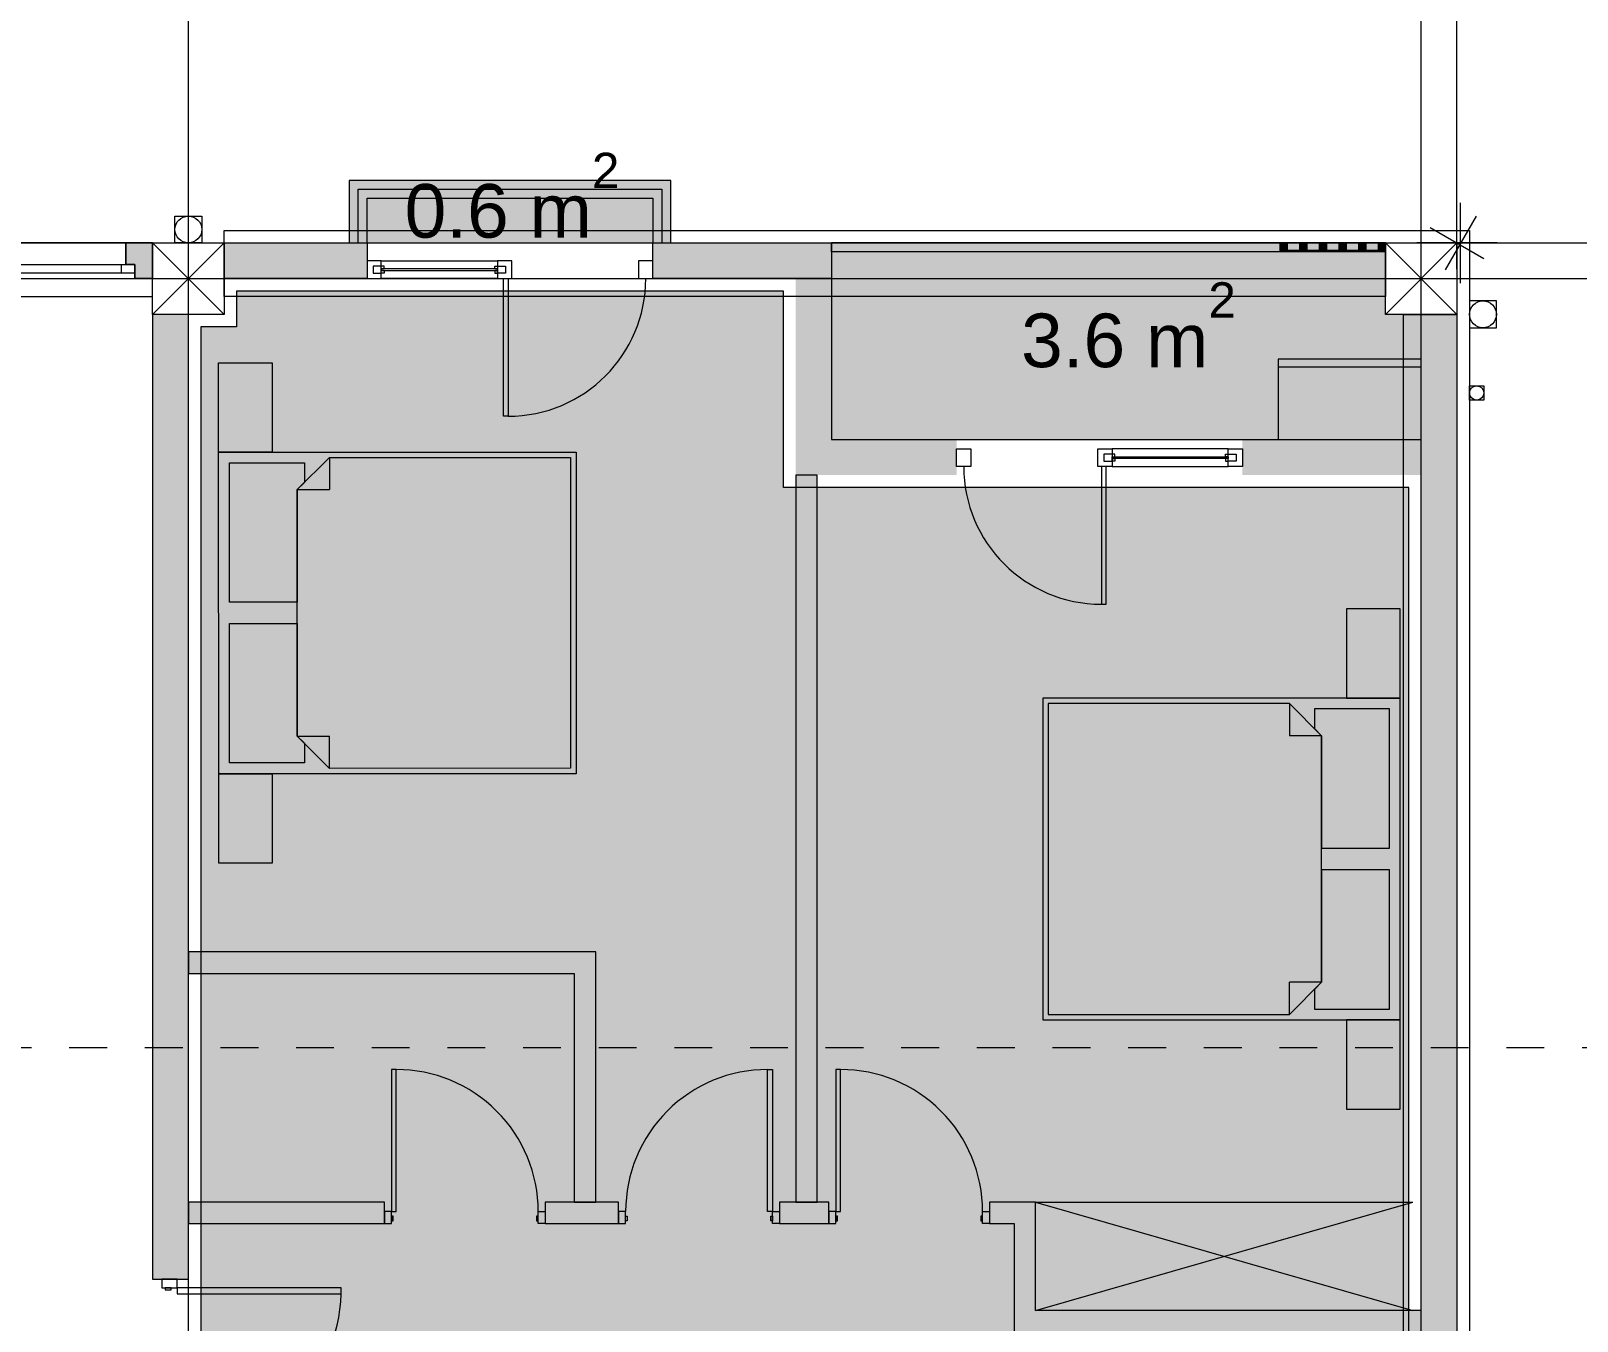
# Model space of a CAD drawing. Header units: millimetres. Extents: x 476571643 to 477489869, y 4620928210 to 4621294454.
# Drawn here: x 477229820 to 477238473, y 4621133426 to 4621140647 of the extents above; entities that cross this region are included whole.
import ezdxf

# ---------------------------------------------------------------- set-up
doc = ezdxf.new("R2010")
doc.units = ezdxf.units.MM
doc.header["$MEASUREMENT"] = 0
doc.linetypes.add('Dashed', pattern=[423.333333, 211.666667, -211.666667])
for name, color, linetype, lineweight in [('2D Drafting - General_Pen_No__1_Pen_No__7', 7, 'Continuous', 0), ('2D Drafting - General_Pen_No__1_Pen_No__7_Pen_No__7', 7, 'Continuous', 0), ('2D Drafting - General_Pen_No__250_Pen_No__7_Pen_No__154', 154, 'Continuous', 0), ('2D Drafting - General_Pen_No__250_Pen_No__7_Pen_No__250', 7, 'Continuous', 0), ('2D Drafting - General_Pen_No__250_Pen_No__7_Pen_No__7', 7, 'Continuous', 0), ('2D Drafting - General_Pen_No__7_Pen_No__7_Pen_No__7', 7, 'Continuous', 0), ('Doors_Pen_No__7_Pen_No__7_Pen_No__7', 7, 'Continuous', 0), ('G-Anno-Nplt_Pen_No__151', 151, 'Continuous', 0), ('G-Anno-Nplt_Pen_No__255', 255, 'Continuous', 0), ('G-Anno-Nplt_Pen_No__4', 7, 'Continuous', 0), ('G-Anno-Nplt_Pen_No__7', 7, 'Continuous', 0), ('gegmebi_Pen_No__7_Pen_No__7', 7, 'Continuous', 0), ('kar-panjara_Pen_No__7_Pen_No__7_Pen_No__7', 7, 'Continuous', 0), ('New_0_Pen_No__7', 7, 'Continuous', 0), ('New_2D Drafting - General_Pen_No__250_Pen_No__7_Pen_No__255', 255, 'Continuous', 0), ('New_2D Drafting - General_Pen_No__30_Pen_No__9_Pen_No__9_Pen_No__255', 255, 'Continuous', 0), ('New_2D Drafting - General_Pen_No__30_Pen_No__9_Pen_No__9_Pen_No__7', 7, 'Continuous', 0), ('New_R03_Nakveti_Pen_No__4', 7, 'Continuous', 0), ('New_reg_nak_Pen_No__250', 7, 'Continuous', 0), ('New_reg_nak_Pen_No__7', 7, 'Continuous', 0), ('New_shenobebi_Pen_No__1', 1, 'Continuous', 0), ('New_shenobebi_Pen_No__7', 7, 'Continuous', 0), ('New_Structural - Bearing_Pen_No__250', 7, 'Continuous', 0), ('zoma_Pen_No__1', 1, 'Continuous', 0), ('zoma_Pen_No__142', 142, 'Continuous', 0), ('zoma_Pen_No__5_Pen_No__5', 5, 'Continuous', 0)]:
    doc.layers.add(name, color=color, linetype=linetype, lineweight=lineweight)
doc.layers.add('New_R03_Nakveti', color=7, linetype='Continuous')
doc.layers.add('zoma', color=7, linetype='Continuous')
doc.styles.add('GENERATED_STYLE_1', font='arial.ttf')
doc.styles.add('GENERATED_STYLE_2', font='arial.ttf')
doc.dimstyles.new('GENERATED_STYLE__12', dxfattribs={"dimtxt": 500, "dimasz": 228, "dimexe": 0.18, "dimexo": 3, "dimgap": 0.09, "dimtad": 1, "dimtih": 1, "dimtoh": 1, "dimlfac": 0.001, "dimzin": 0, "dimdsep": 46, "dimtxsty": 'GENERATED_STYLE_2', "dimblk": 'ARROWHEAD_2', "dimblk1": 'ARROWHEAD_2', "dimblk2": 'ARROWHEAD_2', "dimcen": 0.09, "dimclrd": 1, "dimclre": 1, "dimclrt": 1, "dimadec": 0, "dimazin": 0, "dimtfac": 1, "dimtdec": 4, "dimtmove": 2, "dimatfit": 3, "dimfxl": 1, "dimtolj": 1, "dimtzin": 0, "dimarcsym": 0})
doc.dimstyles.new('GENERATED_STYLE__13', dxfattribs={"dimtxt": 500, "dimasz": 228, "dimexe": 0.18, "dimexo": 3, "dimgap": 0.09, "dimtad": 1, "dimlfac": 0.001, "dimzin": 0, "dimdsep": 46, "dimtxsty": 'GENERATED_STYLE_2', "dimblk": 'ARROWHEAD_2', "dimblk1": 'ARROWHEAD_2', "dimblk2": 'ARROWHEAD_2', "dimcen": 0.09, "dimclrd": 1, "dimclre": 1, "dimclrt": 1, "dimadec": 0, "dimazin": 0, "dimtfac": 1, "dimtdec": 4, "dimtmove": 0, "dimatfit": 3, "dimfxl": 1, "dimtolj": 1, "dimtzin": 0, "dimarcsym": 0})
doc.dimstyles.new('GENERATED_STYLE__3', dxfattribs={"dimtxt": 200, "dimasz": 64.421331, "dimexe": 0.18, "dimexo": 3, "dimgap": 0.09, "dimtad": 1, "dimtih": 1, "dimtoh": 1, "dimlfac": 0.001, "dimzin": 0, "dimdsep": 46, "dimtxsty": 'GENERATED_STYLE_2', "dimblk": 'ARROWHEAD_2', "dimblk1": 'ARROWHEAD_2', "dimblk2": 'ARROWHEAD_2', "dimcen": 0.09, "dimclrd": 142, "dimclre": 142, "dimclrt": 142, "dimadec": 0, "dimazin": 0, "dimtfac": 1, "dimtdec": 4, "dimtmove": 0, "dimatfit": 3, "dimfxl": 1, "dimtolj": 1, "dimtzin": 0, "dimarcsym": 0})
doc.dimstyles.new('GENERATED_STYLE__7', dxfattribs={"dimtxt": 200, "dimasz": 64.421331, "dimexe": 0.18, "dimexo": 3, "dimgap": 0.09, "dimtad": 1, "dimlfac": 0.001, "dimzin": 0, "dimdsep": 46, "dimtxsty": 'GENERATED_STYLE_2', "dimblk": 'ARROWHEAD_2', "dimblk1": 'ARROWHEAD_2', "dimblk2": 'ARROWHEAD_2', "dimcen": 0.09, "dimclrd": 142, "dimclre": 142, "dimclrt": 142, "dimadec": 0, "dimazin": 0, "dimtfac": 1, "dimtdec": 4, "dimtmove": 0, "dimatfit": 3, "dimfxl": 1, "dimtolj": 1, "dimtzin": 0, "dimarcsym": 0})

# ---------------------------------------------------------------- blocks, each defined once
blk = doc.blocks.new('Bed Layout 23_2')
at = {"layer": 'New_R03_Nakveti_Pen_No__4', "color": 7, "linetype": 'Continuous', "lineweight": 0}
for p, q in [((-900, 0), (-1399.9, 0)), ((-1399.9, 0), (-1399.9, -300)), ((-900, -300), (-900, 0)), ((900, 0), (-900, 0)), ((-900, 0), (-900, -2000)), ((1399.9, 0), (900, 0)), ((900, 0), (900, -300)), ((900, -2000), (900, 0)), ((1399.9, -300), (1399.9, 0)), ((-1399.9, -300), (-900, -300)), ((900, -300), (1399.9, -300)), ((-690, -440), (-870, -620)), ((0, -440), (-690, -440)), ((-690, -440), (-690, -620)), ((690, -440), (0, -440)), ((870, -620), (690, -440)), ((690, -440), (690, -620)), ((-870, -620), (-870, -1970)), ((-870, -620), (-690, -620)), ((870, -620), (690, -620)), ((870, -1970), (870, -620)), ((-870, -1970), (0, -1970)), ((0, -1970), (870, -1970)), ((-900, -2000), (900, -2000))]:
    blk.add_line(p, q, dxfattribs=at)
at = {"layer": 'New_R03_Nakveti_Pen_No__4', "color": 7, "linetype": 'Continuous', "lineweight": 0, "flags": 128}
for points in [[(-60, -440), (-60, -60), (-840, -60), (-840, -480), (-730, -480), (-690, -440)], [(690, -440), (730, -480), (840, -480), (840, -60), (60, -60), (60, -440)]]:
    blk.add_lwpolyline(points, close=True, dxfattribs=at)
blk = doc.blocks.new('Bed Layout 23')
at = {"layer": 'New_R03_Nakveti_Pen_No__4', "color": 7, "linetype": 'Continuous', "lineweight": 0}
for p, q in [((-900, 0), (-1400, 0)), ((-1400, 0), (-1400, -300)), ((-900, -300), (-900, 0)), ((900, 0), (-900, 0)), ((-900, 0), (-900, -2000)), ((1400, 0), (900, 0)), ((900, 0), (900, -300)), ((900, -2000), (900, 0)), ((1400, -300), (1400, 0)), ((-1400, -300), (-900, -300)), ((900, -300), (1400, -300)), ((-690, -440), (-870, -620)), ((0, -440), (-690, -440)), ((-690, -440), (-690, -620)), ((690, -440), (0, -440)), ((870, -620), (690, -440)), ((690, -440), (690, -620)), ((-870, -620), (-870, -1970)), ((-870, -620), (-690, -620)), ((870, -620), (690, -620)), ((870, -1970), (870, -620)), ((-870, -1970), (0, -1970)), ((0, -1970), (870, -1970)), ((-900, -2000), (900, -2000))]:
    blk.add_line(p, q, dxfattribs=at)
at = {"layer": 'New_R03_Nakveti_Pen_No__4', "color": 7, "linetype": 'Continuous', "lineweight": 0, "flags": 128}
for points in [[(-60, -440), (-60, -60), (-840, -60), (-840, -480), (-730, -480), (-690, -440)], [(690, -440), (730, -480), (840, -480), (840, -60), (60, -60), (60, -440)]]:
    blk.add_lwpolyline(points, close=True, dxfattribs=at)
blk = doc.blocks.new('*D1322', base_point=(476844527.1, 4621385791))
at = {"layer": 'zoma_Pen_No__142', "color": 142, "linetype": 'Continuous', "lineweight": 0, "transparency": 16777216}
for p, q in [((477240444.6, 4621139461), (477240317.5, 4621139461)), ((477240423.4, 4621139436.6), (477240338.7, 4621139485.5)), ((477240381, 4621121761), (477240381, 4621139461)), ((477240444.6, 4621121761), (477240317.5, 4621121761)), ((477240338.7, 4621121785.5), (477240423.4, 4621121736.6)), ((477240381, 4621121719.6), (477240381, 4621121761))]:
    blk.add_line(p, q, dxfattribs=at)
at = {"layer": 'zoma_Pen_No__142', "color": 142, "lineweight": 0, "transparency": 16777216, "insert": (477240341, 4621130269.1), "char_height": 200, "attachment_point": 7, "rotation": 90, "style": 'GENERATED_STYLE_2'}
blk.add_mtext('\\A1;{\\pql;\\fArial CYR|b0|i0|c204|p34;17.70}', dxfattribs=at)
blk = doc.blocks.new('ARROWHEAD_2')
at = {"color": 0, "linetype": 'Continuous', "lineweight": 0}
for p, q in [((-0.378, -0.655), (0.378, 0.655)), ((0, 0), (-1, 0))]:
    blk.add_line(p, q, dxfattribs=at)
blk = doc.blocks.new('*D1323', base_point=(476844527.1, 4621385791))
at = {"layer": 'zoma_Pen_No__142', "color": 142, "linetype": 'Continuous', "lineweight": 0, "transparency": 16777216}
for p, q in [((477240444.6, 4621139461), (477240317.5, 4621139461)), ((477240423.4, 4621139436.6), (477240338.7, 4621139485.5)), ((477240381, 4621139461), (477240381, 4621139502.5))]:
    blk.add_line(p, q, dxfattribs=at)
blk = doc.blocks.new('*D1327', base_point=(476844527.1, 4621385791))
at = {"layer": 'zoma_Pen_No__142', "color": 142, "linetype": 'Continuous', "lineweight": 0, "transparency": 16777216}
for p, q in [((477224001.1, 4621141420.1), (477224001.1, 4621141547.2)), ((477230501.1, 4621141420.1), (477230501.1, 4621141547.2)), ((477224025.6, 4621141526), (477223976.7, 4621141441.3)), ((477224001.1, 4621141483.6), (477230501.1, 4621141483.6)), ((477230525.6, 4621141526), (477230476.7, 4621141441.3))]:
    blk.add_line(p, q, dxfattribs=at)
at = {"layer": 'zoma_Pen_No__142', "color": 142, "lineweight": 0, "transparency": 16777216, "char_height": 200, "attachment_point": 7, "style": 'GENERATED_STYLE_2'}
for s, insert in [('\\A1;{\\pql;\\fArial CYR|b0|i0|c204|p34;6.50}', (477226985.1, 4621141523.6)), ('\\A1;{\\pql;\\fArial CYR|b0|i0|c204|p34;0.40}', (477229944.5, 4621141523.6))]:
    blk.add_mtext(s, dxfattribs=dict(at, insert=insert))
blk = doc.blocks.new('*D1328', base_point=(476844527.1, 4621385791))
at = {"layer": 'zoma_Pen_No__142', "color": 142, "linetype": 'Continuous', "lineweight": 0, "transparency": 16777216}
for p, q in [((477230501.1, 4621141420.1), (477230501.1, 4621141547.2)), ((477230901.1, 4621141420.1), (477230901.1, 4621141547.2)), ((477230525.6, 4621141526), (477230476.7, 4621141441.3)), ((477230501.1, 4621141483.6), (477230901.1, 4621141483.6)), ((477230925.6, 4621141526), (477230876.7, 4621141441.3))]:
    blk.add_line(p, q, dxfattribs=at)
blk = doc.blocks.new('*D1329', base_point=(476844527.1, 4621385791))
at = {"layer": 'zoma_Pen_No__142', "color": 142, "linetype": 'Continuous', "lineweight": 0, "transparency": 16777216}
for p, q in [((477230901.1, 4621141420.1), (477230901.1, 4621141547.2)), ((477237401.1, 4621141420.1), (477237401.1, 4621141547.2)), ((477230925.6, 4621141526), (477230876.7, 4621141441.3)), ((477230901.1, 4621141483.6), (477237401.1, 4621141483.6)), ((477237425.6, 4621141526), (477237376.7, 4621141441.3))]:
    blk.add_line(p, q, dxfattribs=at)
at = {"layer": 'zoma_Pen_No__142', "color": 142, "lineweight": 0, "transparency": 16777216, "char_height": 200, "attachment_point": 7, "style": 'GENERATED_STYLE_2'}
for s, insert in [('\\A1;{\\pql;\\fArial CYR|b0|i0|c204|p34;6.50}', (477233885.1, 4621141523.6)), ('\\A1;{\\pql;\\fArial CYR|b0|i0|c204|p34;0.40}', (477236844.5, 4621141523.6))]:
    blk.add_mtext(s, dxfattribs=dict(at, insert=insert))
blk = doc.blocks.new('*D1330', base_point=(476844527.1, 4621385791))
at = {"layer": 'zoma_Pen_No__142', "color": 142, "linetype": 'Continuous', "lineweight": 0, "transparency": 16777216}
for p, q in [((477237401.1, 4621141420.1), (477237401.1, 4621141547.2)), ((477237801.1, 4621141420.1), (477237801.1, 4621141547.2)), ((477237425.6, 4621141526), (477237376.7, 4621141441.3)), ((477237401.1, 4621141483.6), (477237801.1, 4621141483.6)), ((477237776.7, 4621141441.3), (477237825.6, 4621141526)), ((477237801.1, 4621141483.6), (477237842.6, 4621141483.6))]:
    blk.add_line(p, q, dxfattribs=at)
blk = doc.blocks.new('*D1334', base_point=(476844527.1, 4621385791))
at = {"layer": 'zoma_Pen_No__142', "color": 142, "linetype": 'Continuous', "lineweight": 0, "transparency": 16777216}
for p, q in [((477216659.7, 4621142231.6), (477216701.1, 4621142231.6)), ((477216725.6, 4621142273.9), (477216676.7, 4621142189.2)), ((477216701.1, 4621142168), (477216701.1, 4621142295.1)), ((477216701.1, 4621142231.6), (477237801.1, 4621142231.6)), ((477237776.7, 4621142189.2), (477237825.6, 4621142273.9)), ((477237801.1, 4621142168), (477237801.1, 4621142295.1)), ((477237801.1, 4621142231.6), (477237842.6, 4621142231.6))]:
    blk.add_line(p, q, dxfattribs=at)
at = {"layer": 'zoma_Pen_No__142', "color": 142, "lineweight": 0, "transparency": 16777216, "insert": (477226909.2, 4621142271.6), "char_height": 200, "attachment_point": 7, "style": 'GENERATED_STYLE_2'}
blk.add_mtext('\\A1;{\\pql;\\fArial CYR|b0|i0|c204|p34;21.10}', dxfattribs=at)
blk = doc.blocks.new('*D1339', base_point=(476844527.1, 4621385791))
at = {"layer": 'zoma_Pen_No__1', "color": 1, "linetype": 'Continuous', "lineweight": 0, "transparency": 16777216}
for p, q in [((477237801.1, 4621152256.8), (477237801.1, 4621152403.5)), ((477237951.1, 4621152170.2), (477237651.1, 4621152343.4)), ((477238026.1, 4621152256.8), (477237576.1, 4621152256.8)), ((477237801.1, 4621139461), (477237801.1, 4621152256.8)), ((477237651.1, 4621139547.6), (477237951.1, 4621139374.4)), ((477238026.1, 4621139461), (477237576.1, 4621139461)), ((477237801.1, 4621139314.3), (477237801.1, 4621139461))]:
    blk.add_line(p, q, dxfattribs=at)
at = {"layer": 'zoma_Pen_No__1', "color": 1, "lineweight": 0, "transparency": 16777216, "insert": (477237701.1, 4621145004.1), "char_height": 500, "attachment_point": 7, "rotation": 90, "style": 'GENERATED_STYLE_2'}
blk.add_mtext('\\A1;{\\pql;\\fArial CYR|b0|i0|c204|p34;12.79}', dxfattribs=at)
blk = doc.blocks.new('*D1658', base_point=(476844527.1, 4621385791))
at = {"layer": 'zoma_Pen_No__1', "color": 1, "linetype": 'Continuous', "lineweight": 0, "transparency": 16777216}
for p, q in [((477237821.3, 4621139236), (477237821.3, 4621139686)), ((477256811.3, 4621139236), (477256811.3, 4621139686)), ((477237907.9, 4621139611), (477237734.7, 4621139311)), ((477256724.7, 4621139311), (477256897.9, 4621139611)), ((477237674.6, 4621139461), (477237821.3, 4621139461)), ((477237821.3, 4621139461), (477256811.3, 4621139461)), ((477256811.3, 4621139461), (477256958, 4621139461))]:
    blk.add_line(p, q, dxfattribs=at)
at = {"layer": 'zoma_Pen_No__1', "color": 1, "lineweight": 0, "transparency": 16777216, "insert": (477247711.1, 4621139561), "char_height": 500, "attachment_point": 7, "style": 'GENERATED_STYLE_2'}
blk.add_mtext('\\A1;{\\pql;\\fArial CYR|b0|i0|c204|p34;18.99}', dxfattribs=at)
blk = doc.blocks.new('*D1659', base_point=(476844527.1, 4621385791))
at = {"layer": 'zoma_Pen_No__1', "color": 1, "linetype": 'Continuous', "lineweight": 0, "transparency": 16777216}
for p, q in [((477237821.3, 4621121536), (477237821.3, 4621121986)), ((477256818.5, 4621121536), (477256818.5, 4621121986)), ((477237907.9, 4621121911), (477237734.7, 4621121611)), ((477256731.9, 4621121611), (477256905.1, 4621121911)), ((477237674.6, 4621121761), (477237821.3, 4621121761)), ((477237821.3, 4621121761), (477256818.5, 4621121761)), ((477256818.5, 4621121761), (477256965.2, 4621121761))]:
    blk.add_line(p, q, dxfattribs=at)
at = {"layer": 'zoma_Pen_No__1', "color": 1, "lineweight": 0, "transparency": 16777216, "insert": (477247714.8, 4621121861), "char_height": 500, "attachment_point": 7, "style": 'GENERATED_STYLE_2'}
blk.add_mtext('\\A1;{\\pql;\\fArial CYR|b0|i0|c204|p34;19.00}', dxfattribs=at)

msp = doc.modelspace()

# ---------------------------------------------------------------- hatches: boundary and pattern name
at = {"layer": '2D Drafting - General_Pen_No__250_Pen_No__7_Pen_No__154', "linetype": 'Continuous', "lineweight": 0}
msp.add_hatch(color=154, dxfattribs=at).paths.add_polyline_path([(477230501.121, 4621139461.035), (477230501.121, 4621139261.035), (477230401.121, 4621139261.035), (477230401.121, 4621139340.919), (477230351.118, 4621139340.919), (477230351.118, 4621139461.035), (477230401.121, 4621139461.035)])
at = {"layer": '2D Drafting - General_Pen_No__250_Pen_No__7_Pen_No__7', "linetype": 'Continuous', "lineweight": 0}
for points in [[(477231700.939, 4621139261.035), (477230901.121, 4621139261.035), (477230901.121, 4621139461.035), (477231700.939, 4621139461.035)], [(477234300.774, 4621139260.993), (477233300.939, 4621139260.993), (477233300.939, 4621139461.027), (477234300.774, 4621139461.035)], [(477237401.121, 4621139411.035), (477236811.121, 4621139411.035), (477236811.121, 4621139421.035), (477237401.121, 4621139421.035)], [(477234300.65, 4621138361.036), (477234300.65, 4621139260.871), (477234100.65, 4621139260.871), (477234100.65, 4621138361.036)], [(477230501.121, 4621139061.035), (477230501.121, 4621133661.035), (477230701.121, 4621133661.035), (477230701.121, 4621139061.035)], [(477237601.121, 4621139061.035), (477237601.121, 4621132561.035), (477237801.121, 4621132561.035), (477237801.121, 4621139061.035)], [(477235000.485, 4621138161.036), (477234100.65, 4621138161.036), (477234100.65, 4621138361.036), (477235000.485, 4621138361.036)], [(477237600.831, 4621138161.036), (477236600.485, 4621138161.036), (477236600.485, 4621138361.036), (477237600.831, 4621138361.036)], [(477234220.65, 4621134091.954), (477234220.65, 4621138161.036), (477234100.65, 4621138161.036), (477234100.65, 4621134091.954)], [(477232981.144, 4621134091.954), (477232981.144, 4621135491.954), (477230701.121, 4621135491.954), (477230701.121, 4621135371.954), (477232861.144, 4621135371.954), (477232861.144, 4621134091.954)], [(477231798.586, 4621134091.954), (477230701.121, 4621134091.954), (477230701.121, 4621133971.954), (477231798.586, 4621133971.954)], [(477233108.854, 4621134091.954), (477232698.586, 4621134091.954), (477232698.586, 4621133971.954), (477233108.854, 4621133971.954)], [(477234285.396, 4621134091.954), (477234008.854, 4621134091.954), (477234008.854, 4621133971.954), (477234285.396, 4621133971.954)], [(477235443.019, 4621132847.027), (477235443.019, 4621133365.802), (477237600.65, 4621133365.802), (477237600.65, 4621133485.802), (477235443.019, 4621133485.802), (477235443.019, 4621134091.954), (477235185.397, 4621134091.954), (477235185.397, 4621133971.954), (477235323.019, 4621133971.954), (477235323.019, 4621133485.802), (477235323.019, 4621132847.027)]]:
    msp.add_hatch(color=7, dxfattribs=at).paths.add_polyline_path(points)
at = {"layer": 'G-Anno-Nplt_Pen_No__151', "linetype": 'Continuous', "lineweight": 0, "true_color": 0x1f2f3f}
msp.add_hatch(color=169, dxfattribs=at).paths.add_polyline_path([(477230771.121, 4621132631.036), (477230971.12, 4621132631.036), (477230971.12, 4621132331.035), (477231271.121, 4621132331.035), (477231271.121, 4621131500.848), (477230871.121, 4621131500.848), (477230871.121, 4621129131.035), (477230971.121, 4621129131.035), (477230971.121, 4621128591.036), (477230871.121, 4621128591.036), (477230871.121, 4621123731.035), (477237531.121, 4621123731.035), (477237531.121, 4621127850.848), (477237131.121, 4621127850.848), (477237131.121, 4621128831.035), (477237331.121, 4621128831.035), (477237331.121, 4621129131.036), (477237531.121, 4621129131.036), (477237531.121, 4621132091.036), (477237331.121, 4621132091.036), (477237331.121, 4621132261.035), (477237331.121, 4621132391.035), (477237131.121, 4621132391.035), (477237131.121, 4621133371.223), (477237531.121, 4621133371.223), (477237531.121, 4621138091.036), (477234030.939, 4621138091.036), (477234030.939, 4621139191.035), (477230971.121, 4621139191.035), (477230971.121, 4621138991.036), (477230771.121, 4621138991.036)])
at = {"layer": 'G-Anno-Nplt_Pen_No__255', "linetype": 'Continuous', "lineweight": 0, "true_color": 0x3f3f3f}
for points in [[(477233400.939, 4621139810.993), (477231600.939, 4621139810.993), (477231600.939, 4621139461.035), (477233400.939, 4621139461.051)], [(477237401.121, 4621139061.036), (477237401.121, 4621139461.035), (477234300.774, 4621139461.035), (477234300.774, 4621138361.038), (477237601.121, 4621138361.009), (477237601.121, 4621139061.036)]]:
    msp.add_hatch(color=250, dxfattribs=at).paths.add_polyline_path(points)
at = {"layer": 'New_2D Drafting - General_Pen_No__250_Pen_No__7_Pen_No__255', "linetype": 'Continuous', "lineweight": 0}
msp.add_hatch(color=255, dxfattribs=at).paths.add_polyline_path([(477236801.121, 4621138361.009), (477236801.121, 4621138811.009), (477237601.121, 4621138811.009), (477237601.121, 4621138361.009)])
at = {"layer": 'New_2D Drafting - General_Pen_No__30_Pen_No__9_Pen_No__9_Pen_No__255', "linetype": 'Continuous', "lineweight": 0}
for points in [[(477236851.121, 4621139461.035), (477236851.121, 4621139421.035), (477236811.121, 4621139421.035), (477236811.121, 4621139461.035)], [(477236961.121, 4621139461.035), (477236961.121, 4621139421.035), (477236921.121, 4621139421.035), (477236921.121, 4621139461.035)], [(477237071.121, 4621139461.035), (477237071.121, 4621139421.035), (477237031.121, 4621139421.035), (477237031.121, 4621139461.035)], [(477237181.121, 4621139461.035), (477237181.121, 4621139421.035), (477237141.121, 4621139421.035), (477237141.121, 4621139461.035)], [(477237291.121, 4621139461.035), (477237291.121, 4621139421.035), (477237251.121, 4621139421.035), (477237251.121, 4621139461.035)], [(477237401.121, 4621139461.035), (477237401.121, 4621139421.035), (477237361.121, 4621139421.035), (477237361.121, 4621139461.035)]]:
    msp.add_hatch(color=255, dxfattribs=at).paths.add_polyline_path(points)

# ---------------------------------------------------------------- linework, layer by layer
at = {"layer": '2D Drafting - General_Pen_No__1_Pen_No__7', "color": 7, "linetype": 'Continuous', "lineweight": 0}
for p, q in [((477230501.121, 4621139061.035), (477230901.121, 4621139461.035)), ((477230901.121, 4621139061.035), (477230501.121, 4621139461.035)), ((477237401.121, 4621139061.035), (477237801.121, 4621139461.035)), ((477237801.121, 4621139061.035), (477237401.121, 4621139461.035))]:
    msp.add_line(p, q, dxfattribs=at)
at = {"layer": '2D Drafting - General_Pen_No__1_Pen_No__7', "color": 7, "linetype": 'Continuous', "lineweight": 0, "flags": 128}
for points in [[(477224001.121, 4621139161.035), (477230501.121, 4621139161.035), (477230501.121, 4621139461.035), (477224001.121, 4621139461.035)], [(477230901.121, 4621139061.035), (477230501.121, 4621139061.035), (477230501.121, 4621139461.035), (477230901.121, 4621139461.035)], [(477237401.121, 4621139161.035), (477230901.121, 4621139161.035), (477230901.121, 4621139461.035), (477237401.121, 4621139461.035)], [(477237801.121, 4621139061.035), (477237401.121, 4621139061.035), (477237401.121, 4621139461.035), (477237801.121, 4621139461.035)], [(477237501.121, 4621132561.035), (477237501.121, 4621139061.035), (477237801.121, 4621139061.035), (477237801.121, 4621132561.035)]]:
    msp.add_lwpolyline(points, close=True, dxfattribs=at)
at = {"layer": '2D Drafting - General_Pen_No__1_Pen_No__7', "color": 7, "linetype": 'Continuous', "lineweight": 0}
for centre, radius in [((477230701.121, 4621139536.035), 75), ((477237946.299, 4621139061.034), 75), ((477237911.293, 4621138621.037), 40)]:
    msp.add_circle(centre, radius, dxfattribs=at)
at = {"layer": '2D Drafting - General_Pen_No__1_Pen_No__7_Pen_No__7', "color": 7, "linetype": 'Continuous', "lineweight": 0}
msp.add_arc((477230662.873, 4621133603.313), 893.239, 268.396194, 358.396194, dxfattribs=at)
at = {"layer": '2D Drafting - General_Pen_No__250_Pen_No__7_Pen_No__250', "color": 7, "linetype": 'Continuous', "lineweight": 0, "flags": 128}
for points in [[(477237401.121, 4621139411.035), (477236811.121, 4621139411.035), (477236811.121, 4621139421.035), (477237401.121, 4621139421.035)], [(477230501.121, 4621139061.035), (477230501.121, 4621133661.035), (477230701.121, 4621133661.035), (477230701.121, 4621139061.035)], [(477234220.65, 4621134091.954), (477234220.65, 4621138161.036), (477234100.65, 4621138161.036), (477234100.65, 4621134091.954)], [(477232981.144, 4621134091.954), (477232981.144, 4621135491.954), (477230701.121, 4621135491.954), (477230701.121, 4621135371.954), (477232861.144, 4621135371.954), (477232861.144, 4621134091.954)], [(477231798.586, 4621134091.954), (477230701.121, 4621134091.954), (477230701.121, 4621133971.954), (477231798.586, 4621133971.954)], [(477233108.854, 4621134091.954), (477232698.586, 4621134091.954), (477232698.586, 4621133971.954), (477233108.854, 4621133971.954)], [(477234285.396, 4621134091.954), (477234008.854, 4621134091.954), (477234008.854, 4621133971.954), (477234285.396, 4621133971.954)], [(477235443.019, 4621132847.027), (477235443.019, 4621133365.802), (477237600.65, 4621133365.802), (477237600.65, 4621133485.802), (477235443.019, 4621133485.802), (477235443.019, 4621134091.954), (477235185.397, 4621134091.954), (477235185.397, 4621133971.954), (477235323.019, 4621133971.954), (477235323.019, 4621133485.802), (477235323.019, 4621132847.027)]]:
    msp.add_lwpolyline(points, close=True, dxfattribs=at)
at = {"layer": '2D Drafting - General_Pen_No__250_Pen_No__7_Pen_No__7', "color": 7, "linetype": 'Continuous', "lineweight": 0, "flags": 128}
for points in [[(477230501.121, 4621139461.035), (477230501.121, 4621139261.035), (477230401.121, 4621139261.035), (477230401.121, 4621139340.919), (477230351.118, 4621139340.919), (477230351.118, 4621139461.035), (477230401.121, 4621139461.035)], [(477231700.939, 4621139261.035), (477230901.121, 4621139261.035), (477230901.121, 4621139461.035), (477231700.939, 4621139461.035)], [(477234300.774, 4621139260.993), (477233300.939, 4621139260.993), (477233300.939, 4621139461.027), (477234300.774, 4621139461.035)]]:
    msp.add_lwpolyline(points, close=True, dxfattribs=at)
at = {"layer": '2D Drafting - General_Pen_No__7_Pen_No__7_Pen_No__7', "color": 7, "linetype": 'Continuous', "lineweight": 0, "flags": 128}
for points in [[(477231780.939, 4621139360.989), (477232430.939, 4621139360.96), (477232430.935, 4621139261.021), (477231780.935, 4621139261.05)], [(477236520.485, 4621138308.848), (477235870.485, 4621138308.819), (477235870.489, 4621138208.88), (477236520.489, 4621138208.909)]]:
    msp.add_lwpolyline(points, close=True, dxfattribs=at)
at = {"layer": '2D Drafting - General_Pen_No__7_Pen_No__7_Pen_No__7', "color": 7, "linetype": 'Continuous', "lineweight": 0}
for centre, radius, start, end in [((477232490.624, 4621139261.008), 770.311, 269.9974687, 359.994289), ((477235810.8, 4621138208.867), 770.311, 180.005711, 270.0025313), ((477231864.763, 4621134039.689), 794.311, 359.9998025, 90.001484), ((477233942.676, 4621134039.689), 794.311, 89.998516, 180.0001975), ((477234351.574, 4621134039.689), 794.311, 359.9998025, 90.001484)]:
    msp.add_arc(centre, radius, start, end, dxfattribs=at)
at = {"layer": 'Doors_Pen_No__7_Pen_No__7_Pen_No__7', "color": 7, "linetype": 'Continuous', "lineweight": 0, "flags": 128}
for points in [[(477232463.957, 4621139261.01), (477232490.624, 4621139261.008), (477232490.59, 4621138490.697), (477232463.923, 4621138490.698)], [(477235837.467, 4621138208.868), (477235810.8, 4621138208.867), (477235810.834, 4621137438.556), (477235837.501, 4621137438.557)], [(477231838.097, 4621134039.688), (477231864.763, 4621134039.689), (477231864.743, 4621134834), (477231838.076, 4621134834)], [(477233969.343, 4621134039.688), (477233942.676, 4621134039.689), (477233942.697, 4621134834), (477233969.363, 4621134834)], [(477234324.907, 4621134039.688), (477234351.574, 4621134039.689), (477234351.553, 4621134834), (477234324.886, 4621134834)], [(477231798.587, 4621133971.954), (477231838.099, 4621133971.955), (477231838.097, 4621134039.688), (477231798.586, 4621134039.687)], [(477231838.098, 4621133986.355), (477231846.987, 4621133986.355), (477231846.986, 4621134013.022), (477231838.097, 4621134013.022)], [(477232650.187, 4621133986.353), (477232659.076, 4621133986.353), (477232659.075, 4621134013.02), (477232650.186, 4621134013.019)], [(477232698.587, 4621133971.954), (477232659.076, 4621133971.953), (477232659.075, 4621134039.686), (477232698.586, 4621134039.687)], [(477233108.852, 4621133971.954), (477233148.363, 4621133971.953), (477233148.365, 4621134039.686), (477233108.854, 4621134039.687)], [(477233157.252, 4621133986.353), (477233148.364, 4621133986.353), (477233148.364, 4621134013.02), (477233157.253, 4621134013.019)], [(477233969.341, 4621133986.355), (477233960.452, 4621133986.355), (477233960.453, 4621134013.022), (477233969.342, 4621134013.022)], [(477234008.852, 4621133971.954), (477233969.341, 4621133971.955), (477233969.343, 4621134039.688), (477234008.854, 4621134039.687)], [(477234285.397, 4621133971.954), (477234324.909, 4621133971.955), (477234324.907, 4621134039.688), (477234285.396, 4621134039.687)], [(477234324.908, 4621133986.355), (477234333.797, 4621133986.355), (477234333.796, 4621134013.022), (477234324.908, 4621134013.022)], [(477235136.997, 4621133986.353), (477235145.886, 4621133986.353), (477235145.885, 4621134013.02), (477235136.996, 4621134013.019)], [(477235185.397, 4621133971.954), (477235145.886, 4621133971.953), (477235145.885, 4621134039.686), (477235185.396, 4621134039.687)], [(477230553.206, 4621133661.035), (477230553.206, 4621133611.647), (477230637.873, 4621133611.647), (477230637.873, 4621133661.035)], [(477230571.206, 4621133611.647), (477230571.206, 4621133600.535), (477230604.54, 4621133600.535), (477230604.54, 4621133611.647)], [(477230637.873, 4621133611.647), (477230637.873, 4621133578.313), (477231555.762, 4621133578.313), (477231555.762, 4621133611.647)]]:
    msp.add_lwpolyline(points, close=True, dxfattribs=at)
at = {"layer": 'G-Anno-Nplt_Pen_No__4', "color": 7, "linetype": 'Continuous', "lineweight": 0, "flags": 128}
for points in [[(477233400.939, 4621139810.993), (477231600.939, 4621139810.993), (477231600.939, 4621139461.035), (477233400.939, 4621139461.051)], [(477237401.121, 4621139061.036), (477237401.121, 4621139461.035), (477234300.774, 4621139461.035), (477234300.774, 4621138361.038), (477237601.121, 4621138361.009), (477237601.121, 4621139061.036)]]:
    msp.add_lwpolyline(points, close=True, dxfattribs=at)
msp.add_lwpolyline([(477237531.121, 4621133371.223), (477237531.121, 4621138091.036), (477234030.939, 4621138091.036), (477234030.939, 4621139191.035), (477230971.121, 4621139191.035), (477230971.121, 4621138991.036), (477230771.121, 4621138991.036), (477230771.121, 4621132631.036)], dxfattribs=at)
at = {"layer": 'gegmebi_Pen_No__7_Pen_No__7', "color": 7, "linetype": 'Continuous', "lineweight": 0}
for p, q in [((477230626.121, 4621139461.035), (477230626.121, 4621139611.035)), ((477230626.121, 4621139611.035), (477230776.121, 4621139611.035)), ((477230776.121, 4621139611.035), (477230776.121, 4621139461.035)), ((477230776.121, 4621139461.035), (477230626.121, 4621139461.035)), ((477238021.299, 4621139136.034), (477237871.299, 4621139136.034)), ((477237871.299, 4621139136.034), (477237871.299, 4621138986.034)), ((477238021.299, 4621138986.034), (477238021.299, 4621139136.034)), ((477237871.299, 4621138986.034), (477238021.299, 4621138986.034)), ((477237871.293, 4621138581.037), (477237871.293, 4621138661.037)), ((477237871.293, 4621138661.037), (477237951.293, 4621138661.037)), ((477237951.293, 4621138661.037), (477237951.293, 4621138581.037)), ((477237951.293, 4621138581.037), (477237871.293, 4621138581.037))]:
    msp.add_line(p, q, dxfattribs=at)
at = {"layer": 'kar-panjara_Pen_No__7_Pen_No__7_Pen_No__7', "color": 7, "linetype": 'Continuous', "lineweight": 0, "flags": 128}
for points in [[(477231780.939, 4621139360.989), (477231700.939, 4621139360.993), (477231700.935, 4621139260.993), (477231780.935, 4621139260.989)], [(477231735.936, 4621139291.052), (477231780.936, 4621139291.05), (477231780.937, 4621139306.05), (477231780.937, 4621139316.05), (477231795.937, 4621139316.049), (477231795.938, 4621139331.049), (477231735.938, 4621139331.052)], [(477231795.936, 4621139291.049), (477231780.936, 4621139291.05), (477231780.937, 4621139306.05), (477231795.937, 4621139306.049)], [(477231780.937, 4621139306.05), (477232430.937, 4621139306.021), (477232430.937, 4621139316.021), (477231780.937, 4621139316.05)], [(477232415.936, 4621139291.022), (477232430.936, 4621139291.021), (477232430.937, 4621139306.021), (477232415.937, 4621139306.022)], [(477232475.936, 4621139291.019), (477232430.936, 4621139291.021), (477232430.937, 4621139306.021), (477232430.937, 4621139316.021), (477232415.937, 4621139316.022), (477232415.938, 4621139331.022), (477232475.938, 4621139331.019)], [(477232510.939, 4621139361.018), (477232430.939, 4621139361.021), (477232430.935, 4621139261.021), (477232510.935, 4621139261.018)], [(477233300.939, 4621139360.94), (477233220.939, 4621139360.944), (477233220.935, 4621139260.944), (477233300.935, 4621139260.94)], [(477235000.485, 4621138308.799), (477235080.485, 4621138308.803), (477235080.489, 4621138208.803), (477235000.489, 4621138208.799)], [(477235790.485, 4621138308.877), (477235870.485, 4621138308.88), (477235870.489, 4621138208.88), (477235790.489, 4621138208.877)], [(477235825.488, 4621138238.878), (477235870.488, 4621138238.88), (477235870.487, 4621138253.88), (477235870.487, 4621138263.88), (477235885.487, 4621138263.881), (477235885.486, 4621138278.881), (477235825.486, 4621138278.878)], [(477236520.487, 4621138253.909), (477235870.487, 4621138253.88), (477235870.487, 4621138263.88), (477236520.487, 4621138263.909)], [(477235885.488, 4621138238.881), (477235870.488, 4621138238.88), (477235870.487, 4621138253.88), (477235885.487, 4621138253.881)], [(477236565.488, 4621138238.911), (477236520.488, 4621138238.909), (477236520.487, 4621138253.909), (477236520.487, 4621138263.909), (477236505.487, 4621138263.908), (477236505.486, 4621138278.908), (477236565.486, 4621138278.911)], [(477236505.488, 4621138238.908), (477236520.488, 4621138238.909), (477236520.487, 4621138253.909), (477236505.487, 4621138253.908)], [(477236520.485, 4621138308.848), (477236600.485, 4621138308.852), (477236600.489, 4621138208.852), (477236520.489, 4621138208.848)]]:
    msp.add_lwpolyline(points, close=True, dxfattribs=at)
at = {"layer": 'New_0_Pen_No__7', "color": 7, "linetype": 'Continuous', "lineweight": 0}
for points in [[(477235443.019, 4621134091.954), (477237553.019, 4621134091.954)], [(477235443.019, 4621133485.802), (477237553.019, 4621134091.954)], [(477235443.019, 4621134091.954), (477237553.019, 4621133485.802)]]:
    msp.add_lwpolyline(points, dxfattribs=at)
at = {"layer": 'New_2D Drafting - General_Pen_No__30_Pen_No__9_Pen_No__9_Pen_No__7', "color": 7, "linetype": 'Continuous', "lineweight": 0, "flags": 128}
for points in [[(477236851.121, 4621139461.035), (477236851.121, 4621139421.035), (477236811.121, 4621139421.035), (477236811.121, 4621139461.035)], [(477236961.121, 4621139461.035), (477236961.121, 4621139421.035), (477236921.121, 4621139421.035), (477236921.121, 4621139461.035)], [(477237071.121, 4621139461.035), (477237071.121, 4621139421.035), (477237031.121, 4621139421.035), (477237031.121, 4621139461.035)], [(477237181.121, 4621139461.035), (477237181.121, 4621139421.035), (477237141.121, 4621139421.035), (477237141.121, 4621139461.035)], [(477237291.121, 4621139461.035), (477237291.121, 4621139421.035), (477237251.121, 4621139421.035), (477237251.121, 4621139461.035)], [(477237401.121, 4621139461.035), (477237401.121, 4621139421.035), (477237361.121, 4621139421.035), (477237361.121, 4621139461.035)]]:
    msp.add_lwpolyline(points, close=True, dxfattribs=at)
at = {"layer": 'New_reg_nak_Pen_No__250', "color": 7, "linetype": 'Continuous', "lineweight": 0}
msp.add_line((477237601.121, 4621138765.531), (477236801.121, 4621138765.531), dxfattribs=at)
at = {"layer": 'New_reg_nak_Pen_No__250', "color": 7, "linetype": 'Continuous', "lineweight": 0, "flags": 128}
for points in [[(477237401.121, 4621139411.035), (477234300.774, 4621139411.035), (477234300.774, 4621139461.035), (477237401.121, 4621139461.035)], [(477236801.121, 4621138361.009), (477237601.121, 4621138361.009), (477237601.121, 4621138811.009), (477236801.121, 4621138811.009)]]:
    msp.add_lwpolyline(points, close=True, dxfattribs=at)
at = {"layer": 'New_reg_nak_Pen_No__7', "color": 7, "linetype": 'Continuous', "lineweight": 0, "flags": 128}
msp.add_lwpolyline([(477230901.121, 4621139461.035), (477230901.121, 4621139531.035), (477237871.122, 4621139531.035), (477237870.861, 4621121761.035), (477237801.121, 4621121761.035)], dxfattribs=at)
at = {"layer": 'New_shenobebi_Pen_No__1', "color": 1, "linetype": 'Dashed', "lineweight": 0}
msp.add_lwpolyline([(477212254.322, 4621134956.738), (477243981.062, 4621134956.738), (477244310.836, 4621134956.738)], dxfattribs=at)
at = {"layer": 'New_shenobebi_Pen_No__7', "color": 7, "linetype": 'Continuous', "lineweight": 0}
for p, q in [((477231650.939, 4621139760.993), (477233350.939, 4621139760.993)), ((477231650.939, 4621139461.051), (477231650.939, 4621139760.993)), ((477233350.939, 4621139760.993), (477233350.939, 4621139461.051)), ((477231700.939, 4621139710.993), (477233300.939, 4621139710.993)), ((477231700.939, 4621139461.051), (477231700.939, 4621139710.993)), ((477233300.939, 4621139710.993), (477233300.939, 4621139461.051))]:
    msp.add_line(p, q, dxfattribs=at)
at = {"layer": 'New_Structural - Bearing_Pen_No__250', "color": 7, "linetype": 'Continuous', "lineweight": 0}
for p, q in [((477228851.115, 4621139460.873), (477230351.115, 4621139460.919)), ((477230351.115, 4621139460.919), (477230351.118, 4621139340.919)), ((477228876.118, 4621139340.874), (477230326.118, 4621139340.919)), ((477230326.12, 4621139290.919), (477228876.12, 4621139290.874)), ((477230326.118, 4621139340.919), (477230401.118, 4621139340.921)), ((477230326.12, 4621139290.919), (477230326.118, 4621139340.919)), ((477230401.12, 4621139290.921), (477230326.12, 4621139290.919)), ((477230351.118, 4621139340.919), (477230401.118, 4621139340.921)), ((477230351.118, 4621139340.919), (477230401.118, 4621139340.921)), ((477230401.118, 4621139340.921), (477230401.12, 4621139290.921)), ((477230401.118, 4621139340.921), (477230401.12, 4621139290.921)), ((477230401.12, 4621139290.921), (477230401.121, 4621139260.921)), ((477228801.121, 4621139260.872), (477230401.121, 4621139260.921))]:
    msp.add_line(p, q, dxfattribs=at)
at = {"layer": 'zoma_Pen_No__5_Pen_No__5', "color": 5, "linetype": 'Continuous', "lineweight": 0}
for p, q in [((477230701.121, 4621118251.439), (477230701.121, 4621142962.245)), ((477237601.121, 4621118251.439), (477237601.121, 4621142962.245)), ((477212820.57, 4621139261.035), (477241673.65, 4621139261.035)), ((477212820.57, 4621139261.035), (477241673.65, 4621139261.035))]:
    msp.add_line(p, q, dxfattribs=at)

# ---------------------------------------------------------------- block references
at = {"layer": 'New_R03_Nakveti', "color": 7, "linetype": 'Continuous', "lineweight": 0, "xscale": -0.9999999999999998, "zscale": 1000, "rotation": 90.0029726951062}
msp.add_blockref('Bed Layout 23_2', (477230870.577, 4621137389.734), dxfattribs=at)
at = {"layer": 'New_R03_Nakveti', "color": 7, "linetype": 'Continuous', "lineweight": 0, "zscale": 1000, "rotation": 270}
msp.add_blockref('Bed Layout 23', (477237483.019, 4621136012.063), dxfattribs=at)

# ---------------------------------------------------------------- texts
at = {"layer": 'G-Anno-Nplt_Pen_No__7', "color": 7, "lineweight": 0, "char_height": 300, "attachment_point": 7, "style": 'GENERATED_STYLE_1'}
for s, insert in [('{\\fArial|b0|i0|c0|p34;0.6 m{\\H0.66x;\\S2^  ;}}', (477231911.524, 4621139486.014)), ('{\\fArial|b0|i0|c0|p34;3.6 m{\\H0.66x;\\S2^  ;}}', (477235361.533, 4621138761.022))]:
    msp.add_mtext(s, dxfattribs=dict(at, insert=insert))

# ---------------------------------------------------------------- dimensions: what is measured, and where the dimension line sits
at = {"layer": 'zoma', "color": 1, "linetype": 'Continuous', "lineweight": 0}
dim = msp.add_linear_dim(base=(477237801.121, 4621152256.838), p1=(477237801.121, 4621139461.035), p2=(477237801.073, 4621152256.838), angle=90, text='12.79', dimstyle='GENERATED_STYLE__13', dxfattribs=at)
dim.commit()
dim.dimension.update_dxf_attribs({"geometry": '*D1339', "text_midpoint": (477237451.121, 4621145844.082), "dimtype": 160, "text_rotation": 90})
at = {"layer": 'zoma', "color": 142, "linetype": 'Continuous', "lineweight": 0}
for base, p1, p2, picture, middle in [((477237801.121, 4621142231.566), (477216701.121, 4621138459.334), (477237801.121, 4621138459.334), '*D1334', (477227245.179, 4621142371.566)), ((477230501.121, 4621141483.639), (477224001.121, 4621138059.337), (477230501.121, 4621138106.387), '*D1327', (477227244.828, 4621141623.639)), ((477237401.121, 4621141483.639), (477230901.121, 4621138059.337), (477237401.121, 4621138219.56), '*D1329', (477234144.828, 4621141623.639)), ((477230901.121, 4621141483.639), (477230501.121, 4621138106.387), (477230901.121, 4621138059.337), '*D1328', (477230204.273, 4621141623.639)), ((477237801.121, 4621141483.639), (477237401.121, 4621138219.56), (477237801.121, 4621138259.337), '*D1330', (477237104.273, 4621141623.639))]:
    dim = msp.add_linear_dim(base=base, p1=p1, p2=p2, dimstyle='GENERATED_STYLE__3', dxfattribs=at)
    dim.commit()
    dim.dimension.update_dxf_attribs({"geometry": picture, "text_midpoint": middle, "dimtype": 160})
at = {"layer": 'zoma', "color": 1, "linetype": 'Continuous', "lineweight": 0}
for base, p2, picture, middle in [((477256811.28, 4621139461.035), (477256811.28, 4621139552.849), '*D1658', (477248551.125, 4621139811.035)), ((477256818.544, 4621121761.035), (477256818.544, 4621121763.086), '*D1659', (477248554.757, 4621122111.035))]:
    dim = msp.add_linear_dim(base=base, p1=(477237821.317, 4621139461.033), p2=p2, dimstyle='GENERATED_STYLE__12', dxfattribs=at)
    dim.commit()
    dim.dimension.update_dxf_attribs({"geometry": picture, "text_midpoint": middle, "dimtype": 160})
at = {"layer": 'zoma', "color": 142, "linetype": 'Continuous', "lineweight": 0}
for base, p1, p2, picture, middle in [((477240381.043912113, 4621139461.032526016), (477214556.422066391, 4621139461.032526016), (477216701.12092191, 4621139461.032526016), '*D1323', (477240241.043911517, 4621139454.739527702)), ((477240381.044, 4621139461.033), (477237871.046, 4621121761.035), (477214556.422, 4621139461.033), '*D1322', (477240241.044, 4621130605.092))]:
    dim = msp.add_linear_dim(base=base, p1=p1, p2=p2, angle=90, dimstyle='GENERATED_STYLE__7', dxfattribs=at)
    dim.commit()
    dim.dimension.update_dxf_attribs({"geometry": picture, "text_midpoint": middle, "dimtype": 160, "text_rotation": 90})

doc.saveas('drawing.dxf')
